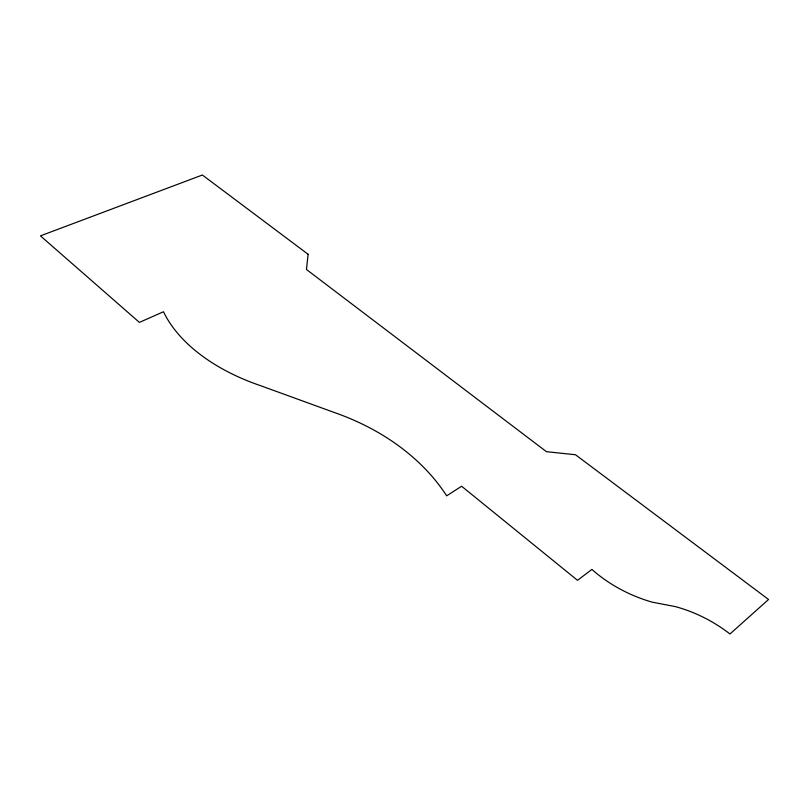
<?xml version="1.0" encoding="UTF-8"?>
<svg xmlns="http://www.w3.org/2000/svg" width="809" height="809" viewBox="0 0 809 809"><rect width="100%" height="100%" fill="white"/><g stroke="black" fill="none" stroke-linecap="round" stroke-linejoin="round"><path stroke-width="1.21" d="M308.118 254.289L306.459 269.488L546.429 451.675L575.492 454.749L768.55 599.479L729.961 633.993A116.011 85.38 29.2 0 0 675.485 606.639L652.276 602.169A108.113 72.598 22.3 0 1 591.915 569.394L577.525 580.336L461.626 486.239L446.669 495.836A222.495 170.112 3.5 0 0 335.148 412.802L260.872 385.782A172.509 104.735 7.3 0 1 163.489 311.748L139.401 322.397L40.45 235.864L202.371 175.007L308.118 254.289"/></g></svg>
